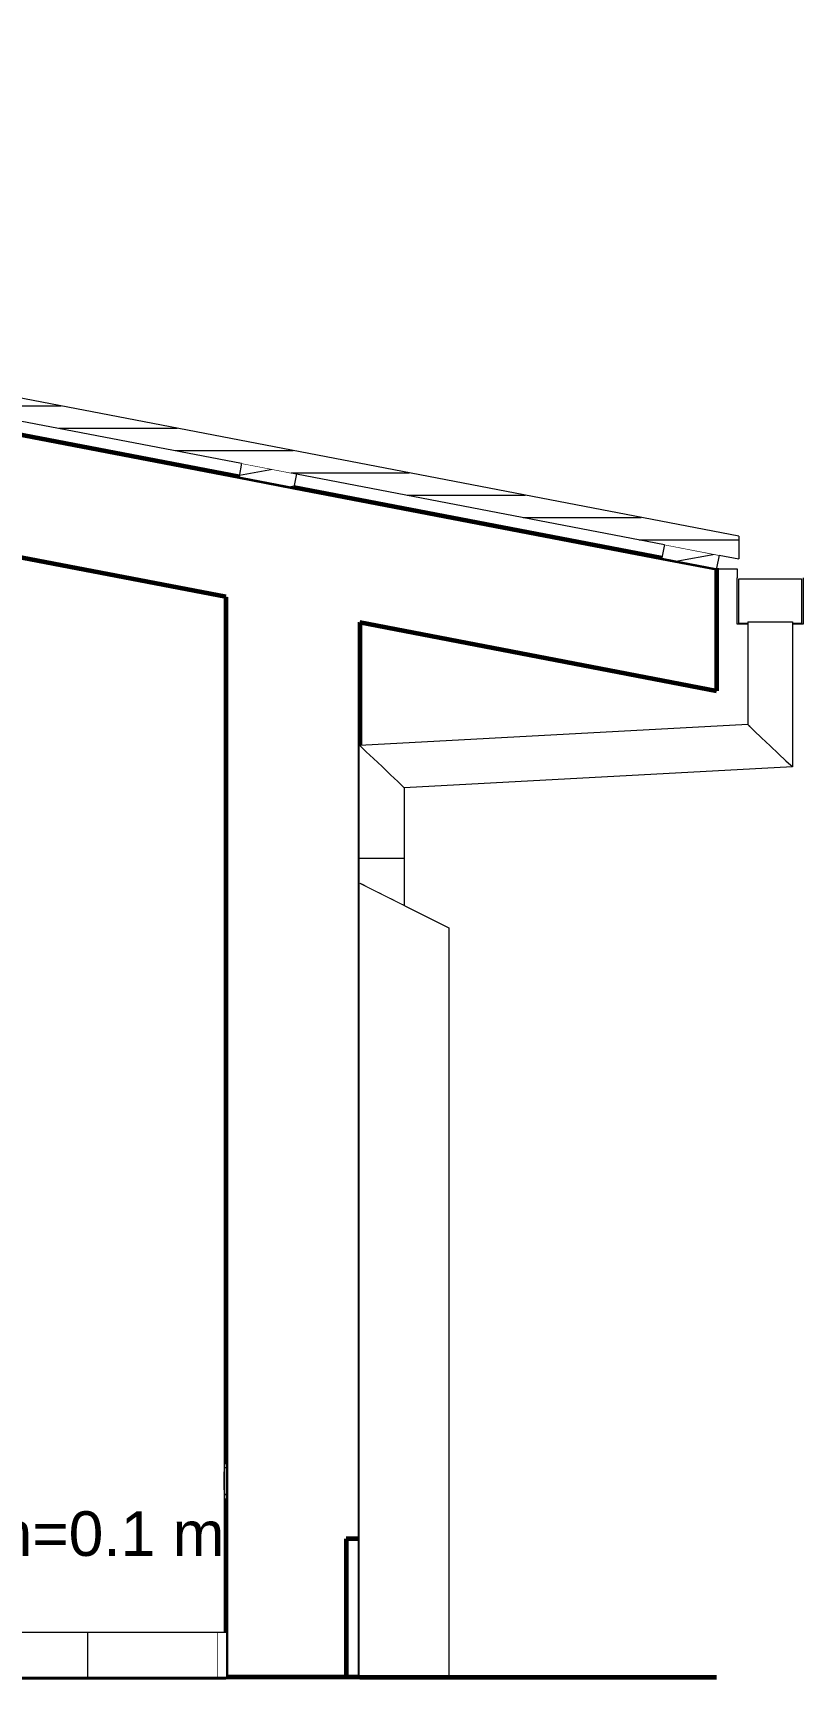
# Model space of a CAD drawing. Header units: metres. Extents: x -41 to 412, y -15 to 25.
# Drawn here: x 301.989 to 303.716, y -14.621 to -10.934 of the extents above; entities that cross this region are included whole.
import ezdxf

# ---------------------------------------------------------------- set-up
doc = ezdxf.new("R2010")
doc.units = ezdxf.units.M
doc.header["$MEASUREMENT"] = 0
doc.set_wipeout_variables(frame=1)
doc.linetypes.add('Wipeout_Contour', pattern=[1, 0, -1])
for name, color, linetype in [('Annotation - Label', 7, 'Continuous'), ('Interior - Furniture', 7, 'Continuous'), ('Interior - Stair & Railing', 7, 'Continuous'), ('Shell - Roof', 7, 'Continuous'), ('Site & Landscape - Terrain', 7, 'Continuous'), ('Structural - Bearing', 7, 'Continuous')]:
    doc.layers.add(name, color=color, linetype=linetype)
doc.styles.add('GENERATED_STYLE_2', font='arial.ttf')
doc.dimstyles.new('GENERATED_STYLE__6', dxfattribs={"dimtxt": 0.18, "dimasz": 0.1368, "dimexe": 0.18, "dimexo": 0.0625, "dimgap": 0.09, "dimtad": 0, "dimtih": 1, "dimtoh": 1, "dimdec": 4, "dimzin": 0, "dimdsep": 46, "dimcen": 0.09, "dimadec": 0, "dimazin": 0, "dimtfac": 1, "dimtdec": 4, "dimtmove": 0, "dimatfit": 3, "dimldrblk": 'ARROWHEAD_11', "dimfxl": 1, "dimtolj": 1, "dimtzin": 0, "dimarcsym": 0})
pattern_1 = [(10, (312.564475, -14.62055), (-0.00781417, 0.04431635), [])]

# ---------------------------------------------------------------- blocks, each defined once
blk = doc.blocks.new('ARROWHEAD_11')
at = {"color": 0, "linetype": 'Continuous', "lineweight": 0}
blk.add_line((0, 0), (-1, 0), dxfattribs=at)
at = {"color": 0, "linetype": 'Continuous', "lineweight": 0, "const_width": 0.25, "flags": 128}
blk.add_lwpolyline([(-0.125, 0, 1), (0.125, 0, 1)], format="xyb", close=True, dxfattribs=at)

msp = doc.modelspace()

# ---------------------------------------------------------------- linework, layer by layer
at = {"layer": 'Structural - Bearing', "color": 7, "linetype": 'Continuous', "lineweight": 60}
msp.add_line((298.9971, -14.6206), (302.4021, -14.6206), dxfattribs=at)

# ---------------------------------------------------------------- wipeouts: each hides what was drawn before it
at = {"color": 254, "linetype": 'Wipeout_Contour', "lineweight": 0, "ltscale": 2734.812605}
msp.add_wipeout([(303.7121, -12.1581), (303.5721, -12.1581), (303.5721, -12.2581), (303.5921, -12.2581), (303.5921, -12.2545), (303.6883, -12.2545), (303.6921, -12.2545), (303.6921, -12.2581), (303.7121, -12.2581)], dxfattribs=at).dxf.layer = 'Interior - Furniture'
at = {"color": 254, "linetype": 'Wipeout_Contour', "lineweight": 0, "ltscale": 1212.210004}
msp.add_wipeout([(302.7721, -12.7847), (302.7721, -12.8656), (302.7912, -12.8751), (302.7912, -12.7847)], dxfattribs=at).dxf.layer = 'Interior - Furniture'
at = {"color": 254, "linetype": 'Wipeout_Contour', "lineweight": 0, "ltscale": 1212.211895}
msp.add_wipeout([(302.6921, -14.6206), (302.7221, -14.6206), (302.7221, -14.3106), (302.6921, -14.3106)], dxfattribs=at).dxf.layer = 'Structural - Bearing'

# ---------------------------------------------------------------- next in the draw order: linework, layer by layer
at = {"layer": 'Interior - Furniture', "color": 104, "linetype": 'Continuous', "lineweight": 13, "true_color": 0x029e21}
for p, q in [((303.5681, -12.1361), (303.5681, -12.1561)), ((303.5681, -12.2601), (303.5681, -12.1561)), ((303.5721, -12.1581), (303.7121, -12.1581)), ((303.7161, -12.1561), (303.7161, -12.2601)), ((303.7161, -12.2601), (303.5681, -12.2601))]:
    msp.add_line(p, q, dxfattribs=at)
at = {"layer": 'Interior - Furniture', "color": 104, "linetype": 'Continuous', "lineweight": 20, "true_color": 0x029e21}
for p, q in [((303.5721, -12.2581), (303.5721, -12.1581)), ((303.7121, -12.1581), (303.7121, -12.2581)), ((303.7121, -12.2581), (303.5721, -12.2581))]:
    msp.add_line(p, q, dxfattribs=at)

# ---------------------------------------------------------------- next in the draw order: wipeouts: each hides what was drawn before it
at = {"color": 254, "linetype": 'Wipeout_Contour', "lineweight": 0, "ltscale": 1212.282427}
msp.add_wipeout([(302.8074, -12.7847), (302.7912, -12.7847), (302.7912, -12.8751), (302.8074, -12.8832)], dxfattribs=at).dxf.layer = 'Interior - Furniture'
at = {"color": 254, "linetype": 'Wipeout_Contour', "lineweight": 0, "ltscale": 1816.789012}
msp.add_wipeout([(302.4221, -14.6206), (302.6921, -14.6206), (302.6921, -14.3106), (302.7221, -14.3106), (302.7221, -12.2556), (302.4221, -12.1979)], dxfattribs=at).dxf.layer = 'Structural - Bearing'

# ---------------------------------------------------------------- next in the draw order: linework, layer by layer
at = {"layer": 'Structural - Bearing', "color": 7, "linetype": 'Continuous', "lineweight": 60}
for p, q in [((302.4221, -12.1979), (302.4221, -14.5206)), ((302.6921, -14.3106), (302.6921, -14.6206)), ((302.7221, -14.3106), (302.6921, -14.3106)), ((302.4221, -14.5206), (302.4221, -14.6206)), ((302.4021, -14.6206), (302.4221, -14.6206))]:
    msp.add_line(p, q, dxfattribs=at)
at = {"layer": 'Structural - Bearing', "color": 7, "linetype": 'Continuous', "lineweight": 60, "flags": 128}
for points in [[(302.7221, -12.2556), (302.7221, -14.3106), (302.7221, -14.6206)], [(302.7221, -14.6206), (302.6921, -14.6206), (302.4221, -14.6206)]]:
    msp.add_lwpolyline(points, dxfattribs=at)

# ---------------------------------------------------------------- next in the draw order: texts
at = {"layer": 'Annotation - Label', "color": 5, "linetype": 'Continuous', "lineweight": 25, "insert": (300.4121, -14.2995), "char_height": 0.1, "attachment_point": 4, "style": 'GENERATED_STYLE_2'}
msp.add_mtext('\\A1;Contrazocalo Ceramico h=0.1 m', dxfattribs=at)

# ---------------------------------------------------------------- next in the draw order: wipeouts: each hides what was drawn before it
at = {"color": 254, "linetype": 'Wipeout_Contour', "lineweight": 0, "ltscale": 1215.384743}
msp.add_wipeout([(303.5921, -12.2545), (303.5921, -12.4851), (303.5959, -12.4887), (303.5959, -12.2545)], dxfattribs=at).dxf.layer = 'Interior - Furniture'
at = {"color": 254, "linetype": 'Wipeout_Contour', "lineweight": 0, "ltscale": 1212.338392}
msp.add_wipeout([(302.8183, -12.7847), (302.8074, -12.7847), (302.8074, -12.8832), (302.8183, -12.8886)], dxfattribs=at).dxf.layer = 'Interior - Furniture'

# ---------------------------------------------------------------- next in the draw order: wipeouts: each hides what was drawn before it
at = {"color": 254, "linetype": 'Wipeout_Contour', "lineweight": 0, "ltscale": 1215.413457}
msp.add_wipeout([(303.5959, -12.2545), (303.5959, -12.4887), (303.6067, -12.499), (303.6067, -12.2545)], dxfattribs=at).dxf.layer = 'Interior - Furniture'
at = {"color": 254, "linetype": 'Wipeout_Contour', "lineweight": 0, "ltscale": 1211.980287}
msp.add_wipeout([(302.7221, -12.7847), (302.7221, -12.8406), (302.7259, -12.8425), (302.7259, -12.7847)], dxfattribs=at).dxf.layer = 'Interior - Furniture'
at = {"color": 254, "linetype": 'Wipeout_Contour', "lineweight": 0, "ltscale": 1212.369463}
msp.add_wipeout([(302.8221, -12.7847), (302.8183, -12.7847), (302.8183, -12.8886), (302.8221, -12.8906)], dxfattribs=at).dxf.layer = 'Interior - Furniture'
at = {"color": 254, "linetype": 'Wipeout_Contour', "lineweight": 0, "ltscale": 1211.020133}
msp.add_wipeout([(302.4221, -14.2189), (302.4221, -14.2176), (302.4191, -14.2176), (302.4191, -14.2189)], dxfattribs=at).dxf.layer = 'Interior - Furniture'
at = {"color": 254, "linetype": 'Wipeout_Contour', "lineweight": 0, "ltscale": 1211.053207}
msp.add_wipeout([(302.4221, -14.5206), (302.4021, -14.5206), (302.4021, -14.6206), (302.4221, -14.6206)], dxfattribs=at).dxf.layer = 'Interior - Stair & Railing'
at = {"color": 254, "linetype": 'Wipeout_Contour', "lineweight": 0, "ltscale": 1787.674181}
msp.add_wipeout([(297.7021, -11.0156), (291.8821, -12.1345), (291.8821, -12.4094), (297.7021, -11.2906), (303.5221, -12.4094), (303.5221, -12.1345)], dxfattribs=at).dxf.layer = 'Shell - Roof'

# ---------------------------------------------------------------- next in the draw order: hatches: boundary and pattern name
at = {"layer": 'Interior - Stair & Railing', "linetype": 'Continuous', "lineweight": 0, "true_color": 0x000000}
h = msp.add_hatch(dxfattribs=at)
h.set_pattern_fill('CONTRAZOCALO_30X30_0002', color=18, style=0, pattern_type=2)
h.set_pattern_definition([(0, (312.56448, -14.62055), (0, 0.3), []), (90, (312.56448, -14.62055), (-0.3, 0), [])])
h.paths.add_polyline_path([(302.4221, -14.5206), (302.4021, -14.5206), (302.4021, -14.6206), (302.4221, -14.6206)])

# ---------------------------------------------------------------- next in the draw order: linework, layer by layer
at = {"layer": 'Interior - Stair & Railing', "color": 171, "linetype": 'Continuous', "lineweight": 13}
for p, q in [((302.4021, -14.5206), (302.4021, -14.6206)), ((302.4221, -14.5206), (302.4021, -14.5206))]:
    msp.add_line(p, q, dxfattribs=at)
at = {"layer": 'Shell - Roof', "color": 7, "linetype": 'Continuous', "lineweight": 60}
for p, q in [((298.9771, -11.5357), (302.4221, -12.1979)), ((301.6268, -11.7701), (302.4517, -11.9287)), ((302.4517, -11.9287), (302.5744, -11.9523)), ((302.5744, -11.9523), (303.3993, -12.1109)), ((303.3993, -12.1109), (303.5221, -12.1345)), ((303.5221, -12.1345), (303.5221, -12.4094)), ((302.7221, -12.2556), (303.5221, -12.4094))]:
    msp.add_line(p, q, dxfattribs=at)

# ---------------------------------------------------------------- next in the draw order: wipeouts: each hides what was drawn before it
at = {"color": 254, "linetype": 'Wipeout_Contour', "lineweight": 0, "ltscale": 1215.467865}
msp.add_wipeout([(303.6067, -12.2545), (303.6067, -12.499), (303.6229, -12.5144), (303.6229, -12.2545)], dxfattribs=at).dxf.layer = 'Interior - Furniture'
at = {"color": 254, "linetype": 'Wipeout_Contour', "lineweight": 0, "ltscale": 1212.007553}
msp.add_wipeout([(302.7367, -12.7847), (302.7259, -12.7847), (302.7259, -12.8425), (302.7367, -12.8479)], dxfattribs=at).dxf.layer = 'Interior - Furniture'
at = {"color": 254, "linetype": 'Wipeout_Contour', "lineweight": 0, "ltscale": 1211.020337}
msp.add_wipeout([(302.4221, -14.2198), (302.4221, -14.2189), (302.4191, -14.2189), (302.4191, -14.2198)], dxfattribs=at).dxf.layer = 'Interior - Furniture'

# ---------------------------------------------------------------- next in the draw order: linework, layer by layer
at = {"layer": 'Interior - Furniture', "color": 95, "linetype": 'Continuous', "lineweight": 15, "true_color": 0x41c341}
msp.add_line((303.5921, -12.2545), (303.5959, -12.2545), dxfattribs=at)

# ---------------------------------------------------------------- next in the draw order: wipeouts: each hides what was drawn before it
at = {"color": 254, "linetype": 'Wipeout_Contour', "lineweight": 0, "ltscale": 1211.004325}
msp.add_wipeout([(302.5744, -11.9523), (302.5801, -11.9228), (302.4573, -11.8992), (302.4517, -11.9287)], dxfattribs=at).dxf.layer = 'Interior - Furniture'
at = {"color": 254, "linetype": 'Wipeout_Contour', "lineweight": 0, "ltscale": 1214.820814}
msp.add_wipeout([(303.5221, -12.1345), (303.5277, -12.105), (303.405, -12.0814), (303.3993, -12.1109)], dxfattribs=at).dxf.layer = 'Interior - Furniture'
at = {"color": 254, "linetype": 'Wipeout_Contour', "lineweight": 0, "ltscale": 1215.539642}
msp.add_wipeout([(303.6229, -12.5144), (303.6421, -12.5325), (303.6421, -12.2545), (303.6229, -12.2545)], dxfattribs=at).dxf.layer = 'Interior - Furniture'
at = {"color": 254, "linetype": 'Wipeout_Contour', "lineweight": 0, "ltscale": 1213.669301}
msp.add_wipeout([(303.5921, -12.4851), (302.7221, -12.532), (302.7259, -12.5356), (303.5959, -12.4887)], dxfattribs=at).dxf.layer = 'Interior - Furniture'
at = {"color": 254, "linetype": 'Wipeout_Contour', "lineweight": 0, "ltscale": 1212.060979}
msp.add_wipeout([(302.7529, -12.7847), (302.7367, -12.7847), (302.7367, -12.8479), (302.7529, -12.856)], dxfattribs=at).dxf.layer = 'Interior - Furniture'
at = {"color": 254, "linetype": 'Wipeout_Contour', "lineweight": 0, "ltscale": 1211.020477}
msp.add_wipeout([(302.4221, -14.2204), (302.4221, -14.2198), (302.4191, -14.2198), (302.4191, -14.2204)], dxfattribs=at).dxf.layer = 'Interior - Furniture'
at = {"color": 254, "linetype": 'Wipeout_Contour', "lineweight": 0, "ltscale": 1205.909638}
msp.add_wipeout([(302.4021, -14.6206), (302.4021, -14.5206), (299.8471, -14.5206), (299.8471, -14.6206)], dxfattribs=at).dxf.layer = 'Interior - Stair & Railing'

# ---------------------------------------------------------------- next in the draw order: hatches: boundary and pattern name
at = {"layer": 'Interior - Furniture', "linetype": 'Continuous', "lineweight": 13, "true_color": 0xbf927d}
h = msp.add_hatch(dxfattribs=at)
h.set_pattern_fill('WOOD_0002', color=33, style=0, pattern_type=2)
h.set_pattern_definition(pattern_1)
h.paths.add_polyline_path([(302.5744, -11.9523), (302.5801, -11.9228), (302.4573, -11.8992), (302.4517, -11.9287)])
h = msp.add_hatch(dxfattribs=at)
h.set_pattern_fill('WOOD_0002', color=33, style=0, pattern_type=2)
h.set_pattern_definition(pattern_1)
h.paths.add_polyline_path([(303.5221, -12.1345), (303.5277, -12.105), (303.405, -12.0814), (303.3993, -12.1109)])
at = {"layer": 'Interior - Stair & Railing', "linetype": 'Continuous', "lineweight": 13}
h = msp.add_hatch(dxfattribs=at)
h.set_pattern_fill('GRID_30X30_0002', color=171, style=0, pattern_type=2)
h.set_pattern_definition([(270, (302.41207, -14.62055), (-0.3, 0), []), (180, (302.41207, -14.62055), (0, 0.3), [])])
h.paths.add_polyline_path([(302.4021, -14.6206), (302.4021, -14.5206), (299.8471, -14.5206), (299.8471, -14.6206)])

# ---------------------------------------------------------------- next in the draw order: linework, layer by layer
at = {"layer": 'Interior - Furniture', "color": 104, "linetype": 'Continuous', "lineweight": 20, "true_color": 0x029e21}
for p, q in [((302.4573, -11.8992), (302.4517, -11.9287)), ((302.4573, -11.8992), (302.5801, -11.9228)), ((302.5801, -11.9228), (302.5744, -11.9523)), ((303.405, -12.0814), (303.3993, -12.1109)), ((303.405, -12.0814), (303.5277, -12.105)), ((303.5277, -12.105), (303.5221, -12.1345))]:
    msp.add_line(p, q, dxfattribs=at)
at = {"layer": 'Interior - Furniture', "color": 104, "linetype": 'Continuous', "lineweight": 13, "true_color": 0x029e21}
msp.add_line((303.5221, -12.1361), (303.5681, -12.1361), dxfattribs=at)
at = {"layer": 'Interior - Furniture', "color": 95, "linetype": 'Continuous', "lineweight": 15, "true_color": 0x41c341}
for p, q in [((303.5959, -12.2545), (303.6067, -12.2545)), ((303.6067, -12.2545), (303.6229, -12.2545))]:
    msp.add_line(p, q, dxfattribs=at)
at = {"layer": 'Interior - Stair & Railing', "color": 171, "linetype": 'Continuous', "lineweight": 13}
msp.add_line((302.4021, -14.5206), (299.8471, -14.5206), dxfattribs=at)

# ---------------------------------------------------------------- next in the draw order: leaders
at = {"layer": 'Annotation - Label', "color": 151, "linetype": 'Continuous', "lineweight": 20, "true_color": 0x80c2ff, "annotation_type": 0, "has_hookline": 1, "hookline_direction": 0, "text_width": 1.9912}
msp.add_leader([(300.1636, -14.5206), (300.2684, -14.2995), (300.3221, -14.2995)], dimstyle='GENERATED_STYLE__6', dxfattribs=at)

# ---------------------------------------------------------------- next in the draw order: wipeouts: each hides what was drawn before it
at = {"color": 254, "linetype": 'Wipeout_Contour', "lineweight": 0, "ltscale": 1215.61778}
msp.add_wipeout([(303.6421, -12.5325), (303.6612, -12.5507), (303.6612, -12.2545), (303.6421, -12.2545)], dxfattribs=at).dxf.layer = 'Interior - Furniture'
at = {"color": 254, "linetype": 'Wipeout_Contour', "lineweight": 0, "ltscale": 1213.699473}
msp.add_wipeout([(303.5959, -12.4887), (302.7259, -12.5356), (302.7367, -12.5458), (303.6067, -12.499)], dxfattribs=at).dxf.layer = 'Interior - Furniture'
at = {"color": 254, "linetype": 'Wipeout_Contour', "lineweight": 0, "ltscale": 1212.132178}
msp.add_wipeout([(302.7529, -12.7847), (302.7529, -12.856), (302.7721, -12.8656), (302.7721, -12.7847)], dxfattribs=at).dxf.layer = 'Interior - Furniture'
at = {"color": 254, "linetype": 'Wipeout_Contour', "lineweight": 0, "ltscale": 1211.020548}
msp.add_wipeout([(302.4221, -14.2204), (302.4191, -14.2204), (302.4191, -14.2206), (302.4221, -14.2206)], dxfattribs=at).dxf.layer = 'Interior - Furniture'

# ---------------------------------------------------------------- next in the draw order: linework, layer by layer
at = {"layer": 'Interior - Furniture', "color": 95, "linetype": 'Continuous', "lineweight": 15, "true_color": 0x41c341}
msp.add_line((303.6229, -12.2545), (303.6421, -12.2545), dxfattribs=at)

# ---------------------------------------------------------------- next in the draw order: wipeouts: each hides what was drawn before it
at = {"color": 254, "linetype": 'Wipeout_Contour', "lineweight": 0, "ltscale": 1215.690317}
msp.add_wipeout([(303.6612, -12.2545), (303.6612, -12.5507), (303.6774, -12.566), (303.6774, -12.2545)], dxfattribs=at).dxf.layer = 'Interior - Furniture'
at = {"color": 254, "linetype": 'Wipeout_Contour', "lineweight": 0, "ltscale": 1213.755556}
msp.add_wipeout([(303.6067, -12.499), (302.7367, -12.5458), (302.7529, -12.5612), (303.6229, -12.5144)], dxfattribs=at).dxf.layer = 'Interior - Furniture'
at = {"color": 254, "linetype": 'Wipeout_Contour', "lineweight": 0, "ltscale": 1211.018871}
msp.add_wipeout([(302.4221, -14.2125), (302.4221, -14.2106), (302.4191, -14.2106), (302.4191, -14.2125)], dxfattribs=at).dxf.layer = 'Interior - Furniture'
at = {"color": 254, "linetype": 'Wipeout_Contour', "lineweight": 0, "ltscale": 1787.634949}
msp.add_wipeout([(297.7021, -10.9341), (291.8321, -12.0626), (291.8321, -12.1135), (297.7021, -10.9851), (303.5721, -12.1135), (303.5721, -12.0626)], dxfattribs=at).dxf.layer = 'Shell - Roof'

# ---------------------------------------------------------------- next in the draw order: hatches: boundary and pattern name
at = {"layer": 'Shell - Roof', "linetype": 'Continuous', "lineweight": 13, "true_color": 0xbf8080}
h = msp.add_hatch(dxfattribs=at)
h.set_pattern_fill('ROOF_TILE_0002', color=23, style=0, pattern_type=2)
h.set_pattern_definition([(0, (312.564475, -14.62055), (0, 0.05), [])])
h.paths.add_polyline_path([(297.7021, -10.9341), (291.8321, -12.0626), (291.8321, -12.1135), (297.7021, -10.9851), (303.5721, -12.1135), (303.5721, -12.0626)])

# ---------------------------------------------------------------- next in the draw order: linework, layer by layer
at = {"layer": 'Interior - Furniture', "color": 95, "linetype": 'Continuous', "lineweight": 15, "true_color": 0x41c341}
for p, q in [((303.5921, -12.2545), (303.5921, -12.4851)), ((303.5921, -12.4851), (303.5959, -12.4887))]:
    msp.add_line(p, q, dxfattribs=at)
at = {"layer": 'Shell - Roof', "color": 7, "linetype": 'Continuous', "lineweight": 13}
for p, q in [((301.6324, -11.7406), (302.4573, -11.8992)), ((302.5801, -11.9228), (303.405, -12.0814)), ((303.5721, -12.0626), (303.5721, -12.1135)), ((303.5277, -12.105), (303.5721, -12.1135))]:
    msp.add_line(p, q, dxfattribs=at)
at = {"layer": 'Shell - Roof', "color": 7, "linetype": 'Continuous', "lineweight": 13, "flags": 128}
msp.add_lwpolyline([(303.5721, -12.0626), (297.7021, -10.9341), (291.8321, -12.0626)], dxfattribs=at)

# ---------------------------------------------------------------- next in the draw order: wipeouts: each hides what was drawn before it
at = {"color": 254, "linetype": 'Wipeout_Contour', "lineweight": 0, "ltscale": 1215.746188}
msp.add_wipeout([(303.6774, -12.2545), (303.6774, -12.566), (303.6883, -12.5763), (303.6883, -12.2545)], dxfattribs=at).dxf.layer = 'Interior - Furniture'
at = {"color": 254, "linetype": 'Wipeout_Contour', "lineweight": 0, "ltscale": 1211.956559}
msp.add_wipeout([(302.7221, -12.532), (302.7221, -12.7847), (302.7259, -12.7847), (302.7259, -12.5356)], dxfattribs=at).dxf.layer = 'Interior - Furniture'
at = {"color": 254, "linetype": 'Wipeout_Contour', "lineweight": 0, "ltscale": 1213.828934}
msp.add_wipeout([(302.7529, -12.5612), (302.7721, -12.5793), (303.6421, -12.5325), (303.6229, -12.5144)], dxfattribs=at).dxf.layer = 'Interior - Furniture'
at = {"color": 254, "linetype": 'Wipeout_Contour', "lineweight": 0, "ltscale": 1211.019231}
msp.add_wipeout([(302.4221, -14.2144), (302.4221, -14.2125), (302.4191, -14.2125), (302.4191, -14.2144)], dxfattribs=at).dxf.layer = 'Interior - Furniture'

# ---------------------------------------------------------------- next in the draw order: linework, layer by layer
at = {"layer": 'Interior - Furniture', "color": 95, "linetype": 'Continuous', "lineweight": 15, "true_color": 0x41c341}
for p, q in [((303.6421, -12.2545), (303.6612, -12.2545)), ((303.5959, -12.4887), (303.6067, -12.499))]:
    msp.add_line(p, q, dxfattribs=at)

# ---------------------------------------------------------------- next in the draw order: wipeouts: each hides what was drawn before it
at = {"color": 254, "linetype": 'Wipeout_Contour', "lineweight": 0, "ltscale": 1215.776909}
msp.add_wipeout([(303.6883, -12.2545), (303.6883, -12.5763), (303.6921, -12.5799), (303.6921, -12.2545)], dxfattribs=at).dxf.layer = 'Interior - Furniture'
at = {"color": 254, "linetype": 'Wipeout_Contour', "lineweight": 0, "ltscale": 1213.908406}
msp.add_wipeout([(302.7721, -12.5793), (302.7912, -12.5975), (303.6612, -12.5507), (303.6421, -12.5325)], dxfattribs=at).dxf.layer = 'Interior - Furniture'
at = {"color": 254, "linetype": 'Wipeout_Contour', "lineweight": 0, "ltscale": 1211.987483}
msp.add_wipeout([(302.7259, -12.5356), (302.7259, -12.7847), (302.7367, -12.7847), (302.7367, -12.5458)], dxfattribs=at).dxf.layer = 'Interior - Furniture'
at = {"color": 254, "linetype": 'Wipeout_Contour', "lineweight": 0, "ltscale": 1211.019569}
msp.add_wipeout([(302.4191, -14.2161), (302.4221, -14.2161), (302.4221, -14.2144), (302.4191, -14.2144)], dxfattribs=at).dxf.layer = 'Interior - Furniture'

# ---------------------------------------------------------------- next in the draw order: linework, layer by layer
at = {"layer": 'Interior - Furniture', "color": 95, "linetype": 'Continuous', "lineweight": 15, "true_color": 0x41c341}
for p, q in [((303.6612, -12.2545), (303.6774, -12.2545)), ((303.6774, -12.2545), (303.6883, -12.2545)), ((303.6883, -12.2545), (303.6921, -12.2545)), ((303.6067, -12.499), (303.6229, -12.5144))]:
    msp.add_line(p, q, dxfattribs=at)

# ---------------------------------------------------------------- next in the draw order: wipeouts: each hides what was drawn before it
at = {"color": 254, "linetype": 'Wipeout_Contour', "lineweight": 0, "ltscale": 1212.043551}
msp.add_wipeout([(302.7367, -12.5458), (302.7367, -12.7847), (302.7529, -12.7847), (302.7529, -12.5612)], dxfattribs=at).dxf.layer = 'Interior - Furniture'
at = {"color": 254, "linetype": 'Wipeout_Contour', "lineweight": 0, "ltscale": 1213.981873}
msp.add_wipeout([(303.6612, -12.5507), (302.7912, -12.5975), (302.8074, -12.6128), (303.6774, -12.566)], dxfattribs=at).dxf.layer = 'Interior - Furniture'
at = {"color": 254, "linetype": 'Wipeout_Contour', "lineweight": 0, "ltscale": 1211.019874}
msp.add_wipeout([(302.4221, -14.2161), (302.4191, -14.2161), (302.4191, -14.2176), (302.4221, -14.2176)], dxfattribs=at).dxf.layer = 'Interior - Furniture'

# ---------------------------------------------------------------- next in the draw order: linework, layer by layer
at = {"layer": 'Interior - Furniture', "color": 95, "linetype": 'Continuous', "lineweight": 15, "true_color": 0x41c341}
for p, q in [((303.5921, -12.4851), (302.7221, -12.532)), ((302.7221, -12.532), (302.7259, -12.5356)), ((303.6229, -12.5144), (303.6421, -12.5325)), ((302.7221, -12.7847), (302.7259, -12.7847))]:
    msp.add_line(p, q, dxfattribs=at)

# ---------------------------------------------------------------- next in the draw order: wipeouts: each hides what was drawn before it
at = {"color": 254, "linetype": 'Wipeout_Contour', "lineweight": 0, "ltscale": 1212.116267}
msp.add_wipeout([(302.7529, -12.7847), (302.7721, -12.7847), (302.7721, -12.5793), (302.7529, -12.5612)], dxfattribs=at).dxf.layer = 'Interior - Furniture'
at = {"color": 254, "linetype": 'Wipeout_Contour', "lineweight": 0, "ltscale": 1214.03818}
msp.add_wipeout([(303.6774, -12.566), (302.8074, -12.6128), (302.8183, -12.6231), (303.6883, -12.5763)], dxfattribs=at).dxf.layer = 'Interior - Furniture'
at = {"color": 254, "linetype": 'Wipeout_Contour', "lineweight": 0, "ltscale": 1211.013077}
msp.add_wipeout([(302.4221, -14.2106), (302.4221, -14.1506), (302.4191, -14.1506), (302.4191, -14.2106)], dxfattribs=at).dxf.layer = 'Interior - Furniture'

# ---------------------------------------------------------------- next in the draw order: linework, layer by layer
at = {"layer": 'Interior - Furniture', "color": 95, "linetype": 'Continuous', "lineweight": 15, "true_color": 0x41c341}
for p, q in [((303.6421, -12.5325), (303.6612, -12.5507)), ((302.7259, -12.5356), (302.7367, -12.5458)), ((302.7367, -12.5458), (302.7529, -12.5612)), ((302.7259, -12.7847), (302.7367, -12.7847)), ((302.7367, -12.7847), (302.7529, -12.7847))]:
    msp.add_line(p, q, dxfattribs=at)
at = {"layer": 'Interior - Furniture', "color": 55, "linetype": 'Continuous', "lineweight": 13, "true_color": 0xa2a233}
for p, q in [((302.4191, -14.2189), (302.4191, -14.2198)), ((302.4191, -14.2198), (302.4191, -14.2204)), ((302.4191, -14.2204), (302.4191, -14.2206)), ((302.4191, -14.2206), (302.4221, -14.2206))]:
    msp.add_line(p, q, dxfattribs=at)

# ---------------------------------------------------------------- next in the draw order: wipeouts: each hides what was drawn before it
at = {"color": 254, "linetype": 'Wipeout_Contour', "lineweight": 0, "ltscale": 1212.194532}
msp.add_wipeout([(302.7721, -12.7847), (302.7912, -12.7847), (302.7912, -12.5975), (302.7721, -12.5793)], dxfattribs=at).dxf.layer = 'Interior - Furniture'
at = {"color": 254, "linetype": 'Wipeout_Contour', "lineweight": 0, "ltscale": 1214.068832}
msp.add_wipeout([(303.6883, -12.5763), (302.8183, -12.6231), (302.8221, -12.6267), (303.6921, -12.5799)], dxfattribs=at).dxf.layer = 'Interior - Furniture'
at = {"color": 254, "linetype": 'Wipeout_Contour', "lineweight": 0, "ltscale": 1211.007265}
msp.add_wipeout([(302.4221, -14.1506), (302.4221, -14.1486), (302.4191, -14.1486), (302.4191, -14.1506)], dxfattribs=at).dxf.layer = 'Interior - Furniture'

# ---------------------------------------------------------------- next in the draw order: linework, layer by layer
at = {"layer": 'Interior - Furniture', "color": 95, "linetype": 'Continuous', "lineweight": 15, "true_color": 0x41c341}
for p, q in [((303.6921, -12.2545), (303.6921, -12.5799)), ((302.7529, -12.5612), (302.7721, -12.5793)), ((303.6612, -12.5507), (303.6774, -12.566)), ((303.6774, -12.566), (303.6883, -12.5763)), ((303.6883, -12.5763), (303.6921, -12.5799)), ((302.7529, -12.7847), (302.7721, -12.7847))]:
    msp.add_line(p, q, dxfattribs=at)

# ---------------------------------------------------------------- next in the draw order: wipeouts: each hides what was drawn before it
at = {"color": 254, "linetype": 'Wipeout_Contour', "lineweight": 0, "ltscale": 1212.266322}
msp.add_wipeout([(302.7912, -12.5975), (302.7912, -12.7847), (302.8074, -12.7847), (302.8074, -12.6128)], dxfattribs=at).dxf.layer = 'Interior - Furniture'
at = {"color": 254, "linetype": 'Wipeout_Contour', "lineweight": 0, "ltscale": 1211.006907}
msp.add_wipeout([(302.4191, -14.1486), (302.4221, -14.1486), (302.4221, -14.1467), (302.4191, -14.1467)], dxfattribs=at).dxf.layer = 'Interior - Furniture'

# ---------------------------------------------------------------- next in the draw order: wipeouts: each hides what was drawn before it
at = {"color": 254, "linetype": 'Wipeout_Contour', "lineweight": 0, "ltscale": 1212.320555}
msp.add_wipeout([(302.8074, -12.6128), (302.8074, -12.7847), (302.8183, -12.7847), (302.8183, -12.6231)], dxfattribs=at).dxf.layer = 'Interior - Furniture'
at = {"color": 254, "linetype": 'Wipeout_Contour', "lineweight": 0, "ltscale": 1211.006267}
msp.add_wipeout([(302.4221, -14.145), (302.4221, -14.1435), (302.4191, -14.1435), (302.4191, -14.145)], dxfattribs=at).dxf.layer = 'Interior - Furniture'

# ---------------------------------------------------------------- next in the draw order: linework, layer by layer
at = {"layer": 'Interior - Furniture', "color": 95, "linetype": 'Continuous', "lineweight": 15, "true_color": 0x41c341}
for p, q in [((302.7721, -12.5793), (302.7912, -12.5975)), ((302.7721, -12.7847), (302.7912, -12.7847))]:
    msp.add_line(p, q, dxfattribs=at)

# ---------------------------------------------------------------- next in the draw order: wipeouts: each hides what was drawn before it
at = {"color": 254, "linetype": 'Wipeout_Contour', "lineweight": 0, "ltscale": 1212.34888}
msp.add_wipeout([(302.8183, -12.6231), (302.8183, -12.7847), (302.8221, -12.7847), (302.8221, -12.6267)], dxfattribs=at).dxf.layer = 'Interior - Furniture'
at = {"color": 254, "linetype": 'Wipeout_Contour', "lineweight": 0, "ltscale": 1211.00657}
msp.add_wipeout([(302.4221, -14.1467), (302.4221, -14.145), (302.4191, -14.145), (302.4191, -14.1467)], dxfattribs=at).dxf.layer = 'Interior - Furniture'

# ---------------------------------------------------------------- next in the draw order: linework, layer by layer
at = {"layer": 'Interior - Furniture', "color": 95, "linetype": 'Continuous', "lineweight": 15, "true_color": 0x41c341}
for p, q in [((302.7912, -12.5975), (302.8074, -12.6128)), ((303.6921, -12.5799), (302.8221, -12.6267)), ((302.8074, -12.6128), (302.8183, -12.6231)), ((302.8183, -12.6231), (302.8221, -12.6267)), ((302.8221, -12.6267), (302.8221, -12.7847)), ((302.7912, -12.7847), (302.8074, -12.7847)), ((302.8074, -12.7847), (302.8183, -12.7847)), ((302.8183, -12.7847), (302.8221, -12.7847)), ((302.8221, -12.7847), (302.8221, -12.8906))]:
    msp.add_line(p, q, dxfattribs=at)

# ---------------------------------------------------------------- next in the draw order: wipeouts: each hides what was drawn before it
at = {"color": 254, "linetype": 'Wipeout_Contour', "lineweight": 0, "ltscale": 1211.005807}
msp.add_wipeout([(302.4221, -14.1422), (302.4221, -14.1413), (302.4191, -14.1413), (302.4191, -14.1422)], dxfattribs=at).dxf.layer = 'Interior - Furniture'

# ---------------------------------------------------------------- next in the draw order: wipeouts: each hides what was drawn before it
at = {"color": 254, "linetype": 'Wipeout_Contour', "lineweight": 0, "ltscale": 1211.006009}
msp.add_wipeout([(302.4221, -14.1435), (302.4221, -14.1422), (302.4191, -14.1422), (302.4191, -14.1435)], dxfattribs=at).dxf.layer = 'Interior - Furniture'
at = {"color": 254, "linetype": 'Wipeout_Contour', "lineweight": 0, "ltscale": 1212.54665}
msp.add_wipeout([(302.9221, -14.6206), (302.9221, -12.9406), (302.7221, -12.8406), (302.7221, -14.6206)], dxfattribs=at).dxf.layer = 'Site & Landscape - Terrain'

# ---------------------------------------------------------------- next in the draw order: linework, layer by layer
at = {"layer": 'Site & Landscape - Terrain', "color": 54, "linetype": 'Continuous', "lineweight": 13}
for p, q in [((302.7221, -12.8406), (302.9221, -12.9406)), ((302.9221, -12.9406), (302.9221, -14.6206))]:
    msp.add_line(p, q, dxfattribs=at)
at = {"layer": 'Structural - Bearing', "color": 7, "linetype": 'Continuous', "lineweight": 60}
msp.add_line((302.7221, -14.6206), (303.5221, -14.6206), dxfattribs=at)

# ---------------------------------------------------------------- next in the draw order: wipeouts: each hides what was drawn before it
at = {"color": 254, "linetype": 'Wipeout_Contour', "lineweight": 0, "ltscale": 1211.005667}
msp.add_wipeout([(302.4221, -14.1413), (302.4221, -14.1407), (302.4191, -14.1407), (302.4191, -14.1413)], dxfattribs=at).dxf.layer = 'Interior - Furniture'
at = {"color": 254, "linetype": 'Wipeout_Contour', "lineweight": 0, "ltscale": 1211.005053}
msp.add_wipeout([(302.4191, -14.1604), (302.4181, -14.1604), (302.4181, -14.2004), (302.4191, -14.2004)], dxfattribs=at).dxf.layer = 'Interior - Furniture'

# ---------------------------------------------------------------- next in the draw order: linework, layer by layer
at = {"layer": 'Interior - Furniture', "color": 55, "linetype": 'Continuous', "lineweight": 13, "true_color": 0xa2a233}
for p, q in [((302.4191, -14.1604), (302.4181, -14.1604)), ((302.4181, -14.2004), (302.4181, -14.1604)), ((302.4191, -14.2004), (302.4181, -14.2004)), ((302.4191, -14.2106), (302.4191, -14.2125)), ((302.4191, -14.2106), (302.4221, -14.2106)), ((302.4191, -14.2125), (302.4191, -14.2144)), ((302.4191, -14.2144), (302.4191, -14.2161)), ((302.4191, -14.2161), (302.4191, -14.2176)), ((302.4191, -14.2176), (302.4191, -14.2189))]:
    msp.add_line(p, q, dxfattribs=at)

# ---------------------------------------------------------------- next in the draw order: wipeouts: each hides what was drawn before it
at = {"color": 254, "linetype": 'Wipeout_Contour', "lineweight": 0, "ltscale": 1211.005596}
msp.add_wipeout([(302.4191, -14.1407), (302.4221, -14.1407), (302.4221, -14.1406), (302.4191, -14.1406)], dxfattribs=at).dxf.layer = 'Interior - Furniture'

# ---------------------------------------------------------------- next in the draw order: linework, layer by layer
at = {"layer": 'Interior - Furniture', "color": 55, "linetype": 'Continuous', "lineweight": 13, "true_color": 0xa2a233}
for p, q in [((302.4191, -14.1406), (302.4191, -14.1407)), ((302.4191, -14.1406), (302.4221, -14.1406)), ((302.4191, -14.1407), (302.4191, -14.1413)), ((302.4191, -14.1413), (302.4191, -14.1422)), ((302.4191, -14.1422), (302.4191, -14.1435)), ((302.4191, -14.1435), (302.4191, -14.145)), ((302.4191, -14.145), (302.4191, -14.1467)), ((302.4191, -14.1467), (302.4191, -14.1486)), ((302.4191, -14.1486), (302.4191, -14.1506)), ((302.4191, -14.1506), (302.4191, -14.2106)), ((302.4191, -14.1506), (302.4221, -14.1506))]:
    msp.add_line(p, q, dxfattribs=at)

doc.saveas('drawing.dxf')
